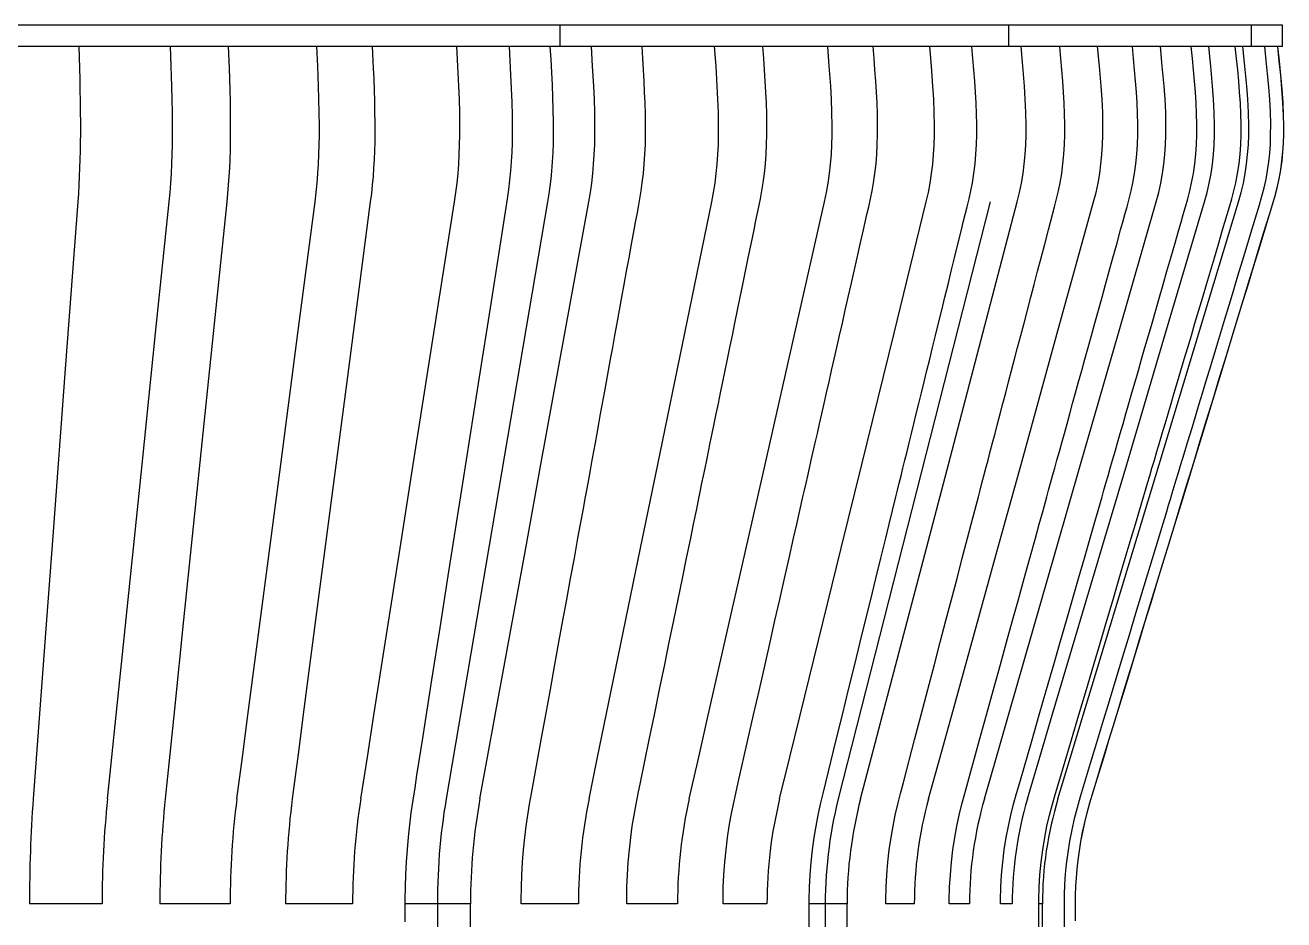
# Model space of a CAD drawing. Extents: x 665703 to 1047784, y -160603 to 92239.
# Drawn here: x 807561 to 811034, y 3107 to 5575 of the extents above; entities that cross this region are included whole.
import ezdxf

# ---------------------------------------------------------------- set-up
doc = ezdxf.new("R2010")
doc.units = 0
doc.header["$LTSCALE"] = 800
doc.layers.get('0').update_dxf_attribs({"linetype": 'CONTINUOUS'})

# ---------------------------------------------------------------- blocks, each defined once
blk = doc.blocks.new('ft')
at = {"color": 7, "linetype": 'Continuous'}
for p, q in [((2492.8, 4250), (875.4, 4250)), ((2492.8, 4250), (2492.8, 4191)), ((3730.8, 4250), (2492.8, 4250)), ((2492.8, 4250), (2492.8, 4191)), ((3730.8, 4250), (3730.8, 4191)), ((4400.8, 4250), (3730.8, 4250)), ((3730.8, 4250), (3730.8, 4191)), ((4400.8, 4250), (4400.8, 4191)), ((4400.8, 4250), (4400.8, 4191)), ((4487, 4250), (4400.8, 4250)), ((4487, 4191), (4487, 4250)), ((2492.8, 4191), (875.4, 4191)), ((3730.8, 4191), (2492.8, 4191)), ((4400.8, 4191), (3730.8, 4191)), ((4487, 4191), (4400.8, 4191)), ((2458.9, 3762.8), (2179.1, 2115.7)), ((2458.9, 3762.8), (2179.1, 2115.7)), ((3680, 3762.8), (3261.3, 2115.7)), ((3680, 3762.8), (3261.3, 2115.7)), ((1230, 1826), (1029.3, 1826)), ((1583.1, 1826), (1389.4, 1826)), ((1921.1, 1826), (1736.1, 1826)), ((2155.1, 1826), (2066.3, 1826)), ((2155.1, 1826), (2155.1, 1426)), ((2246.3, 1826), (2155.1, 1826)), ((2155.1, 1826), (2155.1, 1426)), ((3225.3, 1826), (3181.3, 1826)), ((3225.3, 1826), (3225.3, 1426)), ((3285.5, 1826), (3225.3, 1826)), ((3225.3, 1826), (3225.3, 1426)), ((3824.5, 1826), (3814.8, 1826)), ((3824.5, 1426), (3824.5, 1826))]:
    blk.add_line(p, q, dxfattribs=at)
at = {"color": 7, "linetype": 'Continuous', "flags": 128}
for points in [[(1165.8, 4191), (1167.3, 4131), (1168, 4101), (1168.6, 4071), (1169.2, 4040.9), (1169.6, 4010.8), (1169.8, 3980.6), (1169.8, 3950.4), (1169.6, 3926.9), (1169.2, 3903.4), (1168.7, 3879.9), (1167.9, 3856.5), (1166.9, 3832.8), (1165.7, 3809.4), (1164.3, 3785.9), (1162.6, 3762.8)], [(1415, 3762.8), (1417.4, 3788.4), (1419.5, 3814.2), (1421.1, 3840.4), (1422.4, 3866.7), (1423.4, 3893.1), (1424, 3919.6), (1424.3, 3946.2), (1424.4, 3972.7), (1424.1, 4009.2), (1423.5, 4045.6), (1422.5, 4081.9), (1420.8, 4136.5), (1418.9, 4191)], [(1578.1, 4191), (1580.2, 4131), (1581.2, 4101), (1582, 4071), (1582.8, 4040.9), (1583.3, 4010.8), (1583.6, 3980.6), (1583.6, 3950.4), (1583.3, 3926.9), (1582.9, 3903.4), (1582.1, 3879.9), (1581.1, 3856.5), (1579.7, 3832.8), (1578, 3809.4), (1576, 3785.9), (1573.8, 3762.8)], [(1817.5, 3762.8), (1820.5, 3788.4), (1823.1, 3814.2), (1825.3, 3840.4), (1826.9, 3866.7), (1828.1, 3893.1), (1828.9, 3919.6), (1829.4, 3946.2), (1829.5, 3972.7), (1829.1, 4009.2), (1828.3, 4045.6), (1827.1, 4081.9), (1824.9, 4136.5), (1822.5, 4191)], [(1975.3, 4191), (1978, 4131), (1979.2, 4101), (1980.3, 4071), (1981.3, 4040.9), (1981.9, 4010.8), (1982.3, 3980.6), (1982.3, 3950.4), (1982, 3926.9), (1981.4, 3903.4), (1980.4, 3879.9), (1979.1, 3856.5), (1977.4, 3832.8), (1975.3, 3809.4), (1972.8, 3785.9), (1969.9, 3762.8)], [(2066.4, 1776.9), (2066.5, 1838.4), (2067, 1872.9), (2068.2, 1907.3), (2069.9, 1941.7), (2072.3, 1975.9), (2075.2, 2009.9), (2078.8, 2043.7), (2082.9, 2077.3), (2087.9, 2111.9), (2093.3, 2146.3), (2098.7, 2180.7), (2104.1, 2215), (2109.5, 2249.3), (2114.9, 2283.5), (2140.1, 2444.3), (2162.6, 2587.5), (2185.1, 2730.5), (2205.2, 2858.4), (2225.4, 2986.5), (2245.6, 3115.1), (2265.9, 3244.4), (2279.5, 3331), (2293.2, 3418), (2306.9, 3505.4), (2320.7, 3593.2), (2334.6, 3681.6), (2348.6, 3770.6), (2352.3, 3796.8), (2355.3, 3822.7), (2357.7, 3848.4), (2359.6, 3874), (2360.9, 3899.5), (2361.8, 3924.7), (2362.2, 3949.9), (2362.3, 3975.3), (2362, 4000.9), (2361.1, 4037.8), (2359.7, 4075.2), (2357.9, 4113.1), (2355.9, 4151.7), (2353.8, 4191)], [(2202.6, 3762.8), (2206.3, 3788.4), (2209.4, 3814.2), (2212, 3840.4), (2214, 3866.7), (2215.5, 3893.1), (2216.4, 3919.6), (2216.9, 3946.2), (2217, 3972.7), (2216.6, 4009.2), (2215.6, 4045.6), (2214.2, 4081.9), (2211.5, 4136.5), (2208.6, 4191)], [(2544.2, 1826), (2386.1, 1826), (2386.1, 1837.5), (2386.7, 1872), (2388, 1906.5), (2390.1, 1940.9), (2392.8, 1975.2), (2396.2, 2009.2), (2399.9, 2040), (2404.2, 2070.5), (2409.1, 2100.8), (2414.5, 2130.8), (2419.9, 2160.8), (2441.3, 2278.1), (2454, 2347.8), (2466.7, 2417.3), (2479.4, 2486.7), (2490.5, 2547.7), (2501.4, 2607.5), (2512.1, 2666.1), (2522.6, 2723.5), (2532.9, 2779.8), (2542.9, 2834.9), (2550, 2873.5), (2556.9, 2911.5), (2563.7, 2948.9), (2567, 2967.1), (2570.6, 2986.4), (2574.3, 3006.7), (2578.1, 3028), (2582.2, 3050.4), (2586.5, 3073.8), (2591, 3098.3), (2595.6, 3123.9), (2600.5, 3150.5), (2605.5, 3178.2), (2610.7, 3206.4), (2616, 3235.6), (2621.6, 3266), (2627.3, 3297.3), (2633, 3328.6), (2638.9, 3360.8), (2644.9, 3394), (2651.2, 3428.3), (2657.6, 3463.6), (2664.2, 3499.9), (2670.6, 3535), (2677.2, 3571.1), (2684, 3608.2), (2690.9, 3646.2), (2698, 3685.2), (2701.9, 3706.2), (2705.8, 3727.6), (2709.7, 3749.2), (2713.7, 3771.1), (2717.3, 3793.1), (2720.4, 3815.1), (2723.5, 3841.2), (2725.9, 3867.4), (2727.6, 3893.9), (2728.8, 3920.7), (2729.4, 3948.5), (2729.4, 3976.8), (2729, 4005.7), (2728.2, 4035.2), (2726.9, 4065.3), (2725.4, 4095.6), (2723.6, 4126.6), (2721.7, 4158.4), (2719.7, 4191)], [(2465.6, 4191), (2467.7, 4155.1), (2469.7, 4119.8), (2471.5, 4085.2), (2473, 4051), (2474, 4017.1), (2474.7, 3983.5), (2474.7, 3950.1), (2474.2, 3924.4), (2473.3, 3898.7), (2471.8, 3872.9), (2469.8, 3846.9), (2467.7, 3826.3), (2465.2, 3805.4), (2462.3, 3784.3), (2458.9, 3762.8)], [(2465.6, 4191), (2467.7, 4155.1), (2469.7, 4119.8), (2471.5, 4085.2), (2473, 4051), (2474, 4017.1), (2474.7, 3983.5), (2474.7, 3950.1), (2474.2, 3924.4), (2473.3, 3898.7), (2471.8, 3872.9), (2469.8, 3846.9), (2467.7, 3826.3), (2465.2, 3805.4), (2462.3, 3784.3), (2458.9, 3762.8)], [(2573, 3762.8), (2577.3, 3788.4), (2580.9, 3814.2), (2583.9, 3840.4), (2586.2, 3866.7), (2587.9, 3893.1), (2589.1, 3919.6), (2589.7, 3946.2), (2589.8, 3972.7), (2589.3, 4009.2), (2588.1, 4045.6), (2586.5, 4081.9), (2583.4, 4136.5), (2580, 4191)], [(2817.8, 1826), (2677.4, 1826), (2677.4, 1837.5), (2678.1, 1872), (2679.5, 1906.5), (2681.8, 1940.9), (2684.9, 1975.2), (2688.7, 2009.2), (2692.9, 2040), (2697.7, 2070.5), (2703.2, 2100.8), (2709.3, 2130.8), (2715.4, 2160.8), (2739.6, 2278.1), (2753.9, 2347.8), (2768.2, 2417.3), (2782.4, 2486.7), (2795, 2547.7), (2807.3, 2607.5), (2819.3, 2666.1), (2831.1, 2723.5), (2842.7, 2779.8), (2854, 2834.9), (2861.9, 2873.5), (2869.7, 2911.5), (2877.4, 2948.9), (2881.2, 2967.1), (2885.1, 2986.4), (2889.3, 3006.7), (2893.7, 3028), (2898.3, 3050.4), (2903.1, 3073.8), (2908.1, 3098.3), (2913.4, 3123.9), (2918.8, 3150.5), (2924.5, 3178.2), (2930.3, 3206.4), (2936.3, 3235.6), (2942.6, 3266), (2949, 3297.3), (2955.4, 3328.6), (2962.1, 3360.8), (2968.9, 3394), (2975.9, 3428.3), (2983.2, 3463.6), (2990.6, 3499.9), (2997.9, 3535), (3005.3, 3571.1), (3012.9, 3608.2), (3020.7, 3646.2), (3028.7, 3685.2), (3033.1, 3706.2), (3037.4, 3727.6), (3041.9, 3749.2), (3046.4, 3771.1), (3050.4, 3793.1), (3054, 3815.1), (3057.4, 3841.2), (3060.1, 3867.4), (3062, 3893.9), (3063.3, 3920.7), (3064, 3948.5), (3064.1, 3976.8), (3063.6, 4005.7), (3062.7, 4035.2), (3061.3, 4065.3), (3059.5, 4095.6), (3057.5, 4126.6), (3055.4, 4158.4), (3053.1, 4191)], [(2912.1, 3762.8), (2916.9, 3788.4), (2921.1, 3814.2), (2924.4, 3840.4), (2927.1, 3866.7), (2929, 3893.1), (2930.3, 3919.6), (2931, 3946.2), (2931.1, 3972.7), (2930.5, 4009.2), (2929.2, 4045.6), (2927.4, 4081.9), (2923.9, 4136.5), (2920.1, 4191)], [(3064.5, 1826), (2943.3, 1826), (2943.3, 1837.5), (2944, 1872), (2945.6, 1906.5), (2948.1, 1940.9), (2951.5, 1975.2), (2955.8, 2009.2), (2960.4, 2040), (2965.7, 2070.5), (2971.8, 2100.8), (2978.4, 2130.8), (2985.2, 2160.8), (3011.8, 2278.1), (3027.6, 2347.8), (3043.4, 2417.3), (3059.1, 2486.7), (3072.9, 2547.7), (3086.5, 2607.5), (3099.8, 2666.1), (3112.8, 2723.5), (3125.5, 2779.8), (3138, 2834.9), (3146.7, 2873.5), (3155.4, 2911.5), (3163.8, 2948.9), (3168, 2967.1), (3172.3, 2986.4), (3176.9, 3006.7), (3181.8, 3028), (3186.8, 3050.4), (3192.1, 3073.8), (3197.7, 3098.3), (3203.5, 3123.9), (3209.5, 3150.5), (3215.8, 3178.2), (3222.2, 3206.4), (3228.8, 3235.6), (3235.7, 3266), (3242.8, 3297.3), (3249.9, 3328.6), (3257.2, 3360.8), (3264.7, 3394), (3272.5, 3428.3), (3280.5, 3463.6), (3288.7, 3499.9), (3296.7, 3535), (3304.8, 3571.1), (3313.2, 3608.2), (3321.9, 3646.2), (3330.7, 3685.2), (3335.5, 3706.2), (3340.3, 3727.6), (3345.2, 3749.2), (3350.1, 3771.1), (3354.6, 3793.1), (3358.5, 3815.1), (3362.3, 3841.2), (3365.3, 3867.4), (3367.4, 3893.9), (3368.9, 3920.7), (3369.6, 3948.5), (3369.7, 3976.8), (3369.2, 4005.7), (3368.1, 4035.2), (3366.6, 4065.3), (3364.7, 4095.6), (3362.5, 4126.6), (3360.1, 4158.4), (3357.5, 4191)], [(3181.2, 1727.7), (3181.2, 1782.6), (3181.3, 1837.5), (3182.1, 1872), (3183.8, 1906.5), (3186.5, 1940.9), (3190.2, 1975.2), (3194.8, 2009.2), (3199.8, 2040), (3205.6, 2070.5), (3212.1, 2100.8), (3219.4, 2130.8), (3226.7, 2160.8), (3255.5, 2278.1), (3272.6, 2347.8), (3289.7, 2417.3), (3306.8, 2486.7), (3321.7, 2547.7), (3336.4, 2607.5), (3350.8, 2666.1), (3364.9, 2723.5), (3378.7, 2779.8), (3392.3, 2834.9), (3401.7, 2873.5), (3411.1, 2911.5), (3420.3, 2948.9), (3424.7, 2967.1), (3429.5, 2986.4), (3434.4, 3006.7), (3439.7, 3028), (3445.2, 3050.4), (3450.9, 3073.8), (3456.9, 3098.3), (3463.2, 3123.9), (3469.8, 3150.5), (3476.5, 3178.2), (3483.5, 3206.4), (3490.7, 3235.6), (3498.1, 3266), (3505.8, 3297.3), (3513.5, 3328.6), (3521.4, 3360.8), (3529.6, 3394), (3538, 3428.3), (3546.6, 3463.6), (3555.5, 3499.9), (3564.2, 3535), (3573.1, 3571.1), (3582.1, 3608.2), (3591.5, 3646.2), (3601.1, 3685.2), (3606.2, 3706.2), (3611.5, 3727.6), (3616.8, 3749.2), (3622.1, 3771.1), (3627, 3793.1), (3631.2, 3815.1), (3635.3, 3841.2), (3638.5, 3867.4), (3640.9, 3893.9), (3642.4, 3920.7), (3643.2, 3948.5), (3643.3, 3976.8), (3642.8, 4005.7), (3641.6, 4035.2), (3639.9, 4065.3), (3637.9, 4095.6), (3635.5, 4126.6), (3632.9, 4158.4), (3630.1, 4191)], [(3223.4, 3762.8), (3228.8, 3788.4), (3233.3, 3814.2), (3237, 3840.4), (3240, 3866.7), (3242.1, 3893.1), (3243.5, 3919.6), (3244.3, 3946.2), (3244.4, 3972.7), (3243.8, 4009.2), (3242.3, 4045.6), (3240.3, 4081.9), (3236.5, 4136.5), (3232.3, 4191)], [(3471.1, 1826), (3392.5, 1826), (3392.5, 1837.5), (3393.3, 1872), (3395.2, 1906.5), (3398.1, 1940.9), (3402, 1975.2), (3407, 2009.2), (3412.3, 2040), (3418.5, 2070.5), (3425.5, 2100.8), (3433.2, 2130.8), (3441.1, 2160.8), (3471.9, 2278.1), (3490.1, 2347.8), (3508.4, 2417.3), (3526.6, 2486.7), (3542.6, 2547.7), (3558.3, 2607.5), (3573.7, 2666.1), (3588.8, 2723.5), (3603.5, 2779.8), (3618, 2834.9), (3628.1, 2873.5), (3638.1, 2911.5), (3647.9, 2948.9), (3652.7, 2967.1), (3657.7, 2986.4), (3663.1, 3006.7), (3668.7, 3028), (3674.5, 3050.4), (3680.7, 3073.8), (3687.1, 3098.3), (3693.8, 3123.9), (3700.8, 3150.5), (3708.1, 3178.2), (3715.5, 3206.4), (3723.2, 3235.6), (3731.1, 3266), (3739.3, 3297.3), (3747.5, 3328.6), (3756, 3360.8), (3764.7, 3394), (3773.7, 3428.3), (3783, 3463.6), (3792.5, 3499.9), (3801.7, 3535), (3811.2, 3571.1), (3820.9, 3608.2), (3830.9, 3646.2), (3841.1, 3685.2), (3846.7, 3706.2), (3852.3, 3727.6), (3857.9, 3749.2), (3863.7, 3771.1), (3868.9, 3793.1), (3873.4, 3815.1), (3877.7, 3841.2), (3881.2, 3867.4), (3883.7, 3893.9), (3885.3, 3920.7), (3886.2, 3948.5), (3886.3, 3976.8), (3885.7, 4005.7), (3884.5, 4035.2), (3882.7, 4065.3), (3880.5, 4095.6), (3877.9, 4126.6), (3875.1, 4158.4), (3872.2, 4191)], [(3504, 3762.8), (3509.8, 3788.4), (3514.7, 3814.2), (3518.8, 3840.4), (3521.9, 3866.7), (3524.3, 3893.1), (3525.8, 3919.6), (3526.6, 3946.2), (3526.8, 3972.7), (3526.1, 4009.2), (3524.5, 4045.6), (3522.3, 4081.9), (3518.1, 4136.5), (3513.6, 4191)], [(3623.5, 1826), (3567.5, 1826), (3567.5, 1837.5), (3568.4, 1872), (3570.4, 1906.5), (3573.5, 1940.9), (3577.6, 1975.2), (3582.8, 2009.2), (3588.4, 2040), (3594.9, 2070.5), (3602.3, 2100.8), (3610.4, 2130.8), (3618.7, 2160.8), (3651.2, 2278.1), (3670.4, 2347.8), (3689.7, 2417.3), (3708.8, 2486.7), (3725.7, 2547.7), (3742.2, 2607.5), (3758.4, 2666.1), (3774.3, 2723.5), (3789.9, 2779.8), (3805.1, 2834.9), (3815.8, 2873.5), (3826.3, 2911.5), (3836.6, 2948.9), (3841.7, 2967.1), (3847, 2986.4), (3852.6, 3006.7), (3858.5, 3028), (3864.7, 3050.4), (3871.2, 3073.8), (3877.9, 3098.3), (3885, 3123.9), (3892.4, 3150.5), (3900, 3178.2), (3907.8, 3206.4), (3915.9, 3235.6), (3924.3, 3266), (3933, 3297.3), (3941.6, 3328.6), (3950.5, 3360.8), (3959.7, 3394), (3969.2, 3428.3), (3978.9, 3463.6), (3989, 3499.9), (3998.7, 3535), (4008.7, 3571.1), (4018.9, 3608.2), (4029.4, 3646.2), (4040.2, 3685.2), (4046, 3706.2), (4051.9, 3727.6), (4057.9, 3749.2), (4063.9, 3771.1), (4069.4, 3793.1), (4074.2, 3815.1), (4078.8, 3841.2), (4082.4, 3867.4), (4085, 3893.9), (4086.8, 3920.7), (4087.7, 3948.5), (4087.8, 3976.8), (4087.2, 4005.7), (4085.9, 4035.2), (4084, 4065.3), (4081.7, 4095.6), (4079, 4126.6), (4076, 4158.4), (4073, 4191)], [(3741.3, 1826), (3708.7, 1826), (3708.7, 1837.5), (3709.7, 1872), (3711.7, 1906.5), (3714.9, 1940.9), (3719.2, 1975.2), (3724.6, 2009.2), (3730.5, 2040), (3737.2, 2070.5), (3744.9, 2100.8), (3753.4, 2130.8), (3762, 2160.8), (3795.8, 2278.1), (3815.9, 2347.8), (3835.9, 2417.3), (3855.9, 2486.7), (3873.4, 2547.7), (3890.6, 2607.5), (3907.5, 2666.1), (3924.1, 2723.5), (3940.2, 2779.8), (3956.1, 2834.9), (3967.2, 2873.5), (3978.2, 2911.5), (3988.9, 2948.9), (3994.2, 2967.1), (3999.7, 2986.4), (4005.6, 3006.7), (4011.7, 3028), (4018.2, 3050.4), (4024.9, 3073.8), (4032, 3098.3), (4039.3, 3123.9), (4047, 3150.5), (4054.9, 3178.2), (4063.1, 3206.4), (4071.5, 3235.6), (4080.2, 3266), (4089.2, 3297.3), (4098.2, 3328.6), (4107.5, 3360.8), (4117.1, 3394), (4126.9, 3428.3), (4137.1, 3463.6), (4147.6, 3499.9), (4157.7, 3535), (4168.1, 3571.1), (4178.7, 3608.2), (4189.7, 3646.2), (4200.9, 3685.2), (4207, 3706.2), (4213.1, 3727.6), (4219.3, 3749.2), (4225.6, 3771.1), (4231.3, 3793.1), (4236.3, 3815.1), (4241.1, 3841.2), (4244.8, 3867.4), (4247.6, 3893.9), (4249.4, 3920.7), (4250.4, 3948.5), (4250.5, 3976.8), (4249.8, 4005.7), (4248.4, 4035.2), (4246.5, 4065.3), (4244.1, 4095.6), (4241.3, 4126.6), (4238.2, 4158.4), (4235, 4191)], [(3755.2, 3762.8), (3761.4, 3788.4), (3766.7, 3814.2), (3771, 3840.4), (3774.4, 3866.7), (3776.9, 3893.1), (3778.5, 3919.6), (3779.4, 3946.2), (3779.6, 3972.7), (3778.8, 4009.2), (3777.2, 4045.6), (3774.8, 4081.9), (3770.4, 4136.5), (3765.5, 4191)], [(3814.7, 1727.7), (3814.7, 1782.6), (3814.7, 1837.5), (3815.7, 1872), (3817.8, 1906.5), (3821.1, 1940.9), (3825.5, 1975.2), (3831.1, 2009.2), (3837.1, 2040), (3844.1, 2070.5), (3852, 2100.8), (3860.7, 2130.8), (3869.6, 2160.8), (3904.4, 2278.1), (3925.1, 2347.8), (3945.7, 2417.3), (3966.3, 2486.7), (3984.4, 2547.7), (4002.1, 2607.5), (4019.5, 2666.1), (4036.5, 2723.5), (4053.2, 2779.8), (4069.5, 2834.9), (4081, 2873.5), (4092.3, 2911.5), (4103.4, 2948.9), (4108.8, 2967.1), (4114.5, 2986.4), (4120.5, 3006.7), (4126.8, 3028), (4133.5, 3050.4), (4140.4, 3073.8), (4147.7, 3098.3), (4155.2, 3123.9), (4163.1, 3150.5), (4171.3, 3178.2), (4179.7, 3206.4), (4188.4, 3235.6), (4197.4, 3266), (4206.7, 3297.3), (4215.9, 3328.6), (4225.5, 3360.8), (4235.4, 3394), (4245.5, 3428.3), (4256, 3463.6), (4266.7, 3499.9), (4277.2, 3535), (4287.9, 3571.1), (4298.9, 3608.2), (4310.1, 3646.2), (4321.7, 3685.2), (4328, 3706.2), (4334.3, 3727.6), (4340.7, 3749.2), (4347.2, 3771.1), (4353, 3793.1), (4358.1, 3815.1), (4363.1, 3841.2), (4367, 3867.4), (4369.8, 3893.9), (4371.7, 3920.7), (4372.6, 3948.5), (4372.8, 3976.8), (4372.1, 4005.7), (4370.7, 4035.2), (4368.6, 4065.3), (4366.2, 4095.6), (4363.3, 4126.6), (4360.1, 4158.4), (4356.8, 4191)], [(3885.3, 1762.9), (3885.2, 1793.3), (3885.2, 1822.8), (3885.6, 1851.4), (3886.7, 1879.6), (3888.5, 1907.7), (3891.2, 1935.5), (3895.2, 1967.6), (3900.2, 1999.3), (3906.2, 2030.7), (3913.1, 2061.6), (3920.9, 2092), (3929.5, 2121.9), (3943.6, 2168.3), (3957.4, 2214), (3971, 2259.1), (3990.4, 2323.3), (4009.4, 2386.1), (4028.1, 2447.8), (4046.3, 2508.2), (4064.4, 2567.9), (4082.5, 2627.6), (4167.5, 2908.8), (4172.6, 2925.5), (4177.6, 2942.2), (4182.8, 2959.2), (4188.2, 2977.2), (4193.9, 2996), (4199.9, 3015.9), (4205.8, 3035.4), (4212, 3055.8), (4218.4, 3077.1), (4225.1, 3099.2), (4232.1, 3122.2), (4240.1, 3148.8), (4248.5, 3176.5), (4257.2, 3205.3), (4266.3, 3235.2), (4275.6, 3266.2), (4285.4, 3298.3), (4295.4, 3331.5), (4305.8, 3365.8), (4316.7, 3401.9), (4328, 3439.1), (4339.6, 3477.6), (4351.6, 3517.3), (4364, 3558.1), (4376.5, 3599.5), (4389.4, 3642), (4402.6, 3685.8), (4416.2, 3730.8), (4423.3, 3754.2), (4430.3, 3777.9), (4436.5, 3801.7), (4441.7, 3825.5), (4446, 3849.4), (4449.3, 3873), (4451.7, 3896.9), (4453.4, 3921.1), (4454.3, 3945.6), (4454.5, 3978.1), (4453.6, 4011.3), (4451.7, 4045.3), (4449.1, 4080.2), (4445.9, 4116.1), (4442.2, 4153), (4438.3, 4191)], [(3915.7, 1778.8), (3915.7, 1801.6), (3915.7, 1825.1), (3916, 1849.5), (3916.9, 1874.6), (3918.3, 1898.1), (3920.3, 1922.2), (3923, 1946.9), (3926.4, 1972.2), (3930.6, 1998.1), (3935.5, 2024), (3941.2, 2050.4), (3947.7, 2077.2), (3955.2, 2104.5), (3965.2, 2137.6), (3975.5, 2171.4), (3986.1, 2206.1), (3996.9, 2241.5), (4008, 2277.8), (4019.3, 2314.9), (4033.3, 2360.5), (4047.6, 2407.3), (4062.2, 2455.3), (4077.2, 2504.5), (4092.6, 2554.9), (4108.1, 2605.6), (4123.9, 2657.5), (4140.1, 2710.5), (4156.7, 2764.8), (4173, 2818.2), (4189.7, 2872.9), (4206.8, 2928.7), (4224.1, 2985.6), (4241.9, 3043.8), (4260.1, 3103.2), (4277.5, 3160.4), (4295.3, 3218.7), (4313.5, 3278.2), (4332, 3338.8), (4350.9, 3400.7), (4364.5, 3445.4), (4378.4, 3490.7), (4392.4, 3536.7), (4406.7, 3583.4), (4421.1, 3630.7), (4435.8, 3678.7), (4450.7, 3727.5), (4465.6, 3776.9), (4472.2, 3801.7), (4477.6, 3826.3), (4482, 3850.9), (4485.4, 3875.6), (4487.8, 3900.3), (4489.4, 3924.8), (4490.2, 3949.5), (4490.3, 3974.4), (4489.8, 3999.7), (4488.1, 4036.3), (4485.4, 4073.7), (4482, 4111.9), (4478.1, 4150.9), (4473.9, 4191)], [(3915.9, 1778.8), (3915.9, 1801.6), (3915.9, 1825.1), (3916.2, 1849.5), (3917.1, 1874.6), (3918.5, 1898.1), (3920.5, 1922.2), (3923.2, 1946.9), (3926.6, 1972.2), (3930.8, 1998.1), (3935.7, 2024), (3941.4, 2050.4), (3948, 2077.2), (3955.4, 2104.5), (3965.4, 2137.6), (3975.7, 2171.4), (3986.3, 2206.1), (3997.2, 2241.5), (4008.2, 2277.8), (4019.6, 2314.9), (4033.5, 2360.5), (4047.8, 2407.3), (4062.5, 2455.3), (4077.5, 2504.5), (4092.9, 2554.9), (4108.3, 2605.6), (4124.2, 2657.5), (4140.4, 2710.5), (4157, 2764.8), (4173.3, 2818.2), (4190, 2872.9), (4207, 2928.7), (4224.4, 2985.6), (4242.2, 3043.8), (4260.3, 3103.2), (4277.8, 3160.4), (4295.6, 3218.7), (4313.7, 3278.2), (4332.2, 3338.8), (4351.1, 3400.7), (4364.8, 3445.4), (4378.6, 3490.7), (4392.7, 3536.7), (4406.9, 3583.4), (4421.4, 3630.7), (4436.1, 3678.7), (4450.9, 3727.5), (4465.9, 3776.9), (4472.4, 3801.7), (4477.9, 3826.3), (4482.2, 3850.9), (4485.6, 3875.6), (4488.1, 3900.3), (4489.7, 3924.8), (4490.5, 3949.5), (4490.6, 3974.4), (4490.1, 3999.7), (4488.4, 4036.3), (4485.7, 4073.7), (4482.3, 4111.9), (4478.4, 4150.9), (4474.2, 4191)], [(3965.8, 3762.8), (3972.4, 3788.4), (3977.9, 3814.2), (3982.5, 3840.4), (3986.1, 3866.7), (3988.7, 3893.1), (3990.5, 3919.6), (3991.4, 3946.2), (3991.5, 3972.7), (3990.8, 4009.2), (3989, 4045.6), (3986.5, 4081.9), (3981.8, 4136.5), (3976.7, 4191)], [(4138.6, 3762.8), (4145.5, 3788.4), (4151.3, 3814.2), (4156, 3840.4), (4159.8, 3866.7), (4162.5, 3893.1), (4164.3, 3919.6), (4165.2, 3946.2), (4165.4, 3972.7), (4164.6, 4009.2), (4162.8, 4045.6), (4160.2, 4081.9), (4155.3, 4136.5), (4150, 4191)], [(4271.9, 3762.8), (4279, 3788.4), (4284.9, 3814.2), (4289.9, 3840.4), (4293.7, 3866.7), (4296.5, 3893.1), (4298.4, 3919.6), (4299.4, 3946.2), (4299.6, 3972.7), (4298.7, 4009.2), (4296.8, 4045.6), (4294.1, 4081.9), (4289.1, 4136.5), (4283.7, 4191)], [(4365.7, 3762.8), (4372.9, 3788.4), (4379, 3814.2), (4384, 3840.4), (4388, 3866.7), (4390.8, 3893.1), (4392.7, 3919.6), (4393.7, 3946.2), (4393.9, 3972.7), (4393.1, 4009.2), (4391.1, 4045.6), (4388.4, 4081.9), (4383.3, 4136.5), (4377.7, 4191)], [(1162.6, 3762.8), (1128.2, 3301.6), (1093.7, 2840.4), (1076.5, 2609.9), (1058.1, 2362.8), (1048.9, 2239.3), (1039.6, 2115.7), (1039.6, 2115.7)], [(1244.9, 2115.7), (1256.8, 2231), (1268.7, 2346.3), (1316.3, 2807.5), (1340.1, 3038.1), (1377.6, 3400.4), (1415, 3762.8)], [(1573.8, 3762.8), (1526.2, 3301.6), (1478.6, 2840.4), (1454.8, 2609.9), (1429.2, 2362.8), (1416.4, 2239.3), (1403.7, 2115.7), (1403.7, 2115.7)], [(1601.9, 2115.7), (1617, 2231), (1632.1, 2346.3), (1692.4, 2807.5), (1722.6, 3038.1), (1770, 3400.4), (1817.5, 3762.8)], [(1969.9, 3762.8), (1909.6, 3301.6), (1849.3, 2840.4), (1819.1, 2609.9), (1786.8, 2362.8), (1770.6, 2239.3), (1754.4, 2115.7), (1754.4, 2115.7)], [(1943.6, 2115.7), (1961.8, 2231), (1979.9, 2346.3), (2052.4, 2807.5), (2088.6, 3038.1), (2145.6, 3400.4), (2202.6, 3762.8)], [(2272.4, 2115.7), (2293.4, 2231), (2314.5, 2346.3), (2398.6, 2807.5), (2440.7, 3038.1), (2506.8, 3400.4), (2573, 3762.8)], [(2573.5, 2115.7), (2597.2, 2231), (2620.9, 2346.3), (2715.7, 2807.5), (2763.1, 3038.1), (2837.6, 3400.4), (2912.1, 3762.8)], [(2850.1, 2115.7), (2876.2, 2231), (2902.3, 2346.3), (3006.9, 2807.5), (3059.1, 3038.1), (3141.3, 3400.4), (3223.4, 3762.8)], [(3099.4, 2115.7), (3127.8, 2231), (3156.1, 2346.3), (3269.3, 2807.5), (3326, 3038.1), (3415, 3400.4), (3504, 3762.8)], [(3322.8, 2115.7), (3353.1, 2231), (3383.4, 2346.3), (3504.4, 2807.5), (3565, 3038.1), (3660.1, 3400.4), (3755.2, 3762.8)], [(3510.3, 2115.7), (3542.2, 2231), (3574.1, 2346.3), (3701.7, 2807.5), (3765.4, 3038.1), (3865.6, 3400.4), (3965.8, 3762.8)], [(3664.3, 2115.7), (3697.6, 2231), (3730.7, 2346.3), (3863.5, 2807.5), (3930, 3038.1), (4034.3, 3400.4), (4138.6, 3762.8)], [(3783.4, 2115.7), (3817.6, 2231), (3851.8, 2346.3), (3988.6, 2807.5), (4057, 3038.1), (4164.5, 3400.4), (4271.9, 3762.8)], [(3867.4, 2115.7), (3902.3, 2231), (3937.2, 2346.3), (4076.7, 2807.5), (4146.5, 3038.1), (4256.1, 3400.4), (4365.7, 3762.8)], [(2179.1, 2115.7), (2176, 2096.9), (2173.2, 2078), (2170.5, 2059), (2168, 2039.9), (2165.8, 2020.7), (2163.8, 2001.5), (2161.9, 1982.2), (2160.3, 1962.8), (2158.9, 1943.3), (2157.7, 1923.9), (2156.8, 1904.3), (2156, 1884.8), (2155.5, 1865.2), (2155.2, 1845.6), (2155.1, 1826)], [(2179.1, 2115.7), (2176, 2096.9), (2173.2, 2078), (2170.5, 2059), (2168, 2039.9), (2165.8, 2020.7), (2163.8, 2001.5), (2161.9, 1982.2), (2160.3, 1962.8), (2158.9, 1943.3), (2157.7, 1923.9), (2156.8, 1904.3), (2156, 1884.8), (2155.5, 1865.2), (2155.2, 1845.6), (2155.1, 1826)], [(3261.3, 2115.7), (3256.7, 2096.9), (3252.4, 2078), (3248.4, 2059), (3244.7, 2039.9), (3241.3, 2020.7), (3238.3, 2001.5), (3235.6, 1982.2), (3233.2, 1962.8), (3231.1, 1943.3), (3229.3, 1923.9), (3227.8, 1904.3), (3226.7, 1884.8), (3225.9, 1865.2), (3225.4, 1845.6), (3225.3, 1826)], [(3261.3, 2115.7), (3256.7, 2096.9), (3252.4, 2078), (3248.4, 2059), (3244.7, 2039.9), (3241.3, 2020.7), (3238.3, 2001.5), (3235.6, 1982.2), (3233.2, 1962.8), (3231.1, 1943.3), (3229.3, 1923.9), (3227.8, 1904.3), (3226.7, 1884.8), (3225.9, 1865.2), (3225.4, 1845.6), (3225.3, 1826)], [(2246.3, 1426), (2246.3, 1626), (2246.3, 1826)], [(3285.5, 1426), (3285.5, 1626), (3285.5, 1826)]]:
    blk.add_lwpolyline(points, dxfattribs=at)
at = {"color": 7, "linetype": 'Continuous'}
for centre, radius, start, end in [((5053.6, 1827.5), 4024.2, 175.8924, 180.0211), ((4003.9, 1828.9), 2774, 174.0654, 180.0606), ((4284.3, 1827.4), 2895, 174.2843, 180.0282), ((3788, 1828.7), 2204.9, 172.5192, 180.0697), ((4016.7, 1827.3), 2280.5, 172.7345, 180.0333), ((3768.2, 1828.4), 1847.1, 171.0504, 180.0746), ((3847.3, 1828.1), 1601, 169.6494, 180.075), ((3973.6, 1827.8), 1429.5, 168.3783, 180.0713), ((4121.3, 1827.5), 1303.5, 167.2227, 180.0641), ((4273.7, 1827.1), 1209.2, 166.1925, 180.0542), ((4422.5, 1826.8), 1137, 165.2811, 180.0426), ((4554.9, 1826.6), 1083.9, 164.5274, 180.0308), ((4668.2, 1826.4), 1044.8, 163.9198, 180.0198), ((4758.5, 1826.2), 1017.3, 163.4624, 180.0104), ((4824.1, 1826.1), 999.6, 163.1544, 180)]:
    blk.add_arc(centre, radius, start, end, dxfattribs=at)

msp = doc.modelspace()

# ---------------------------------------------------------------- block references
at = {"linetype": 'Continuous'}
msp.add_blockref('ft', (806543.5, 1324.5), dxfattribs=at)

doc.saveas('drawing.dxf')
